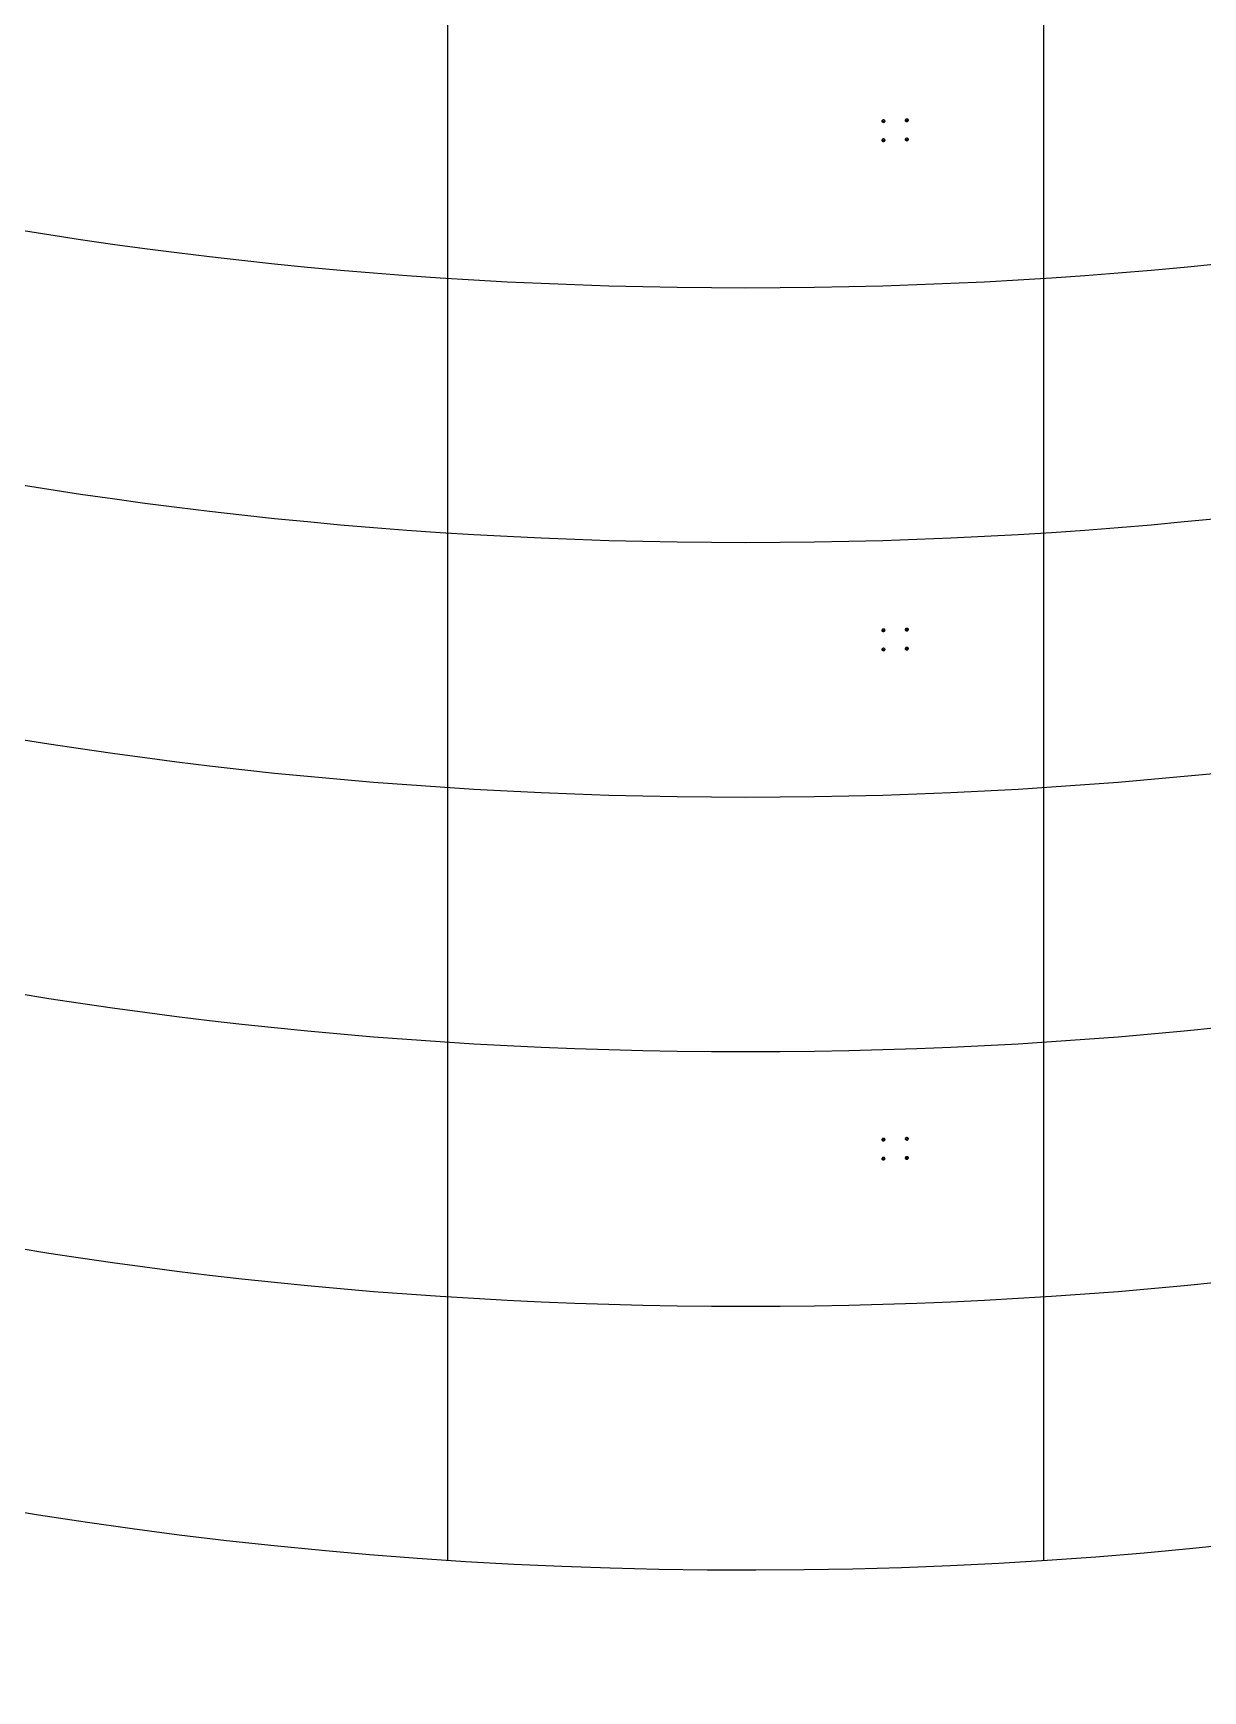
# Model space of a CAD drawing. Header units: millimetres. Extents: x 0 to 126150, y 0 to 89100.
# Drawn here: x 104806 to 110056, y 22934 to 30376 of the extents above; entities that cross this region are included whole.
import ezdxf

# ---------------------------------------------------------------- set-up
doc = ezdxf.new("R2010")
doc.units = ezdxf.units.MM
doc.header["$LTSCALE"] = 150
doc.layers.add('Visible', color=7, linetype='Continuous', lineweight=25)
doc.layers.add('Visible Narrow', color=7, linetype='Continuous', lineweight=18)

msp = doc.modelspace()

# ---------------------------------------------------------------- linework, layer by layer
at = {"layer": 'Visible'}
for p, q in [((106666.93, 23520.33), (106666.93, 41050.02)), ((109342.88, 23520.33), (109342.88, 41050.02))]:
    msp.add_line(p, q, dxfattribs=at)
for centre, start_param in [((108004.91, 36132.59), 3.1415927), ((108004.91, 34989.49), 3.1415927), ((108004.91, 33846.4), 3.1415927), ((108004.91, 32703.3), 3.1415927), ((108004.91, 31560.21), 3.1415927), ((108004.91, 30376.29), 3.9269908)]:
    msp.add_ellipse(centre, major_axis=(11950, 0), ratio=0.5773503, start_param=start_param, end_param=6.2831853, dxfattribs=at)
for points, knots in [([(108629.5, 29981.61), (108629.5, 29980.03), (108628.65, 29978.43), (108627.22, 29977.32), (108625.8, 29976.22), (108623.82, 29975.61), (108621.9, 29975.69), (108619.98, 29975.77), (108618.16, 29976.53), (108616.98, 29977.73), (108615.8, 29978.94), (108615.29, 29980.57), (108615.6, 29982.12), (108615.92, 29983.69), (108617.06, 29985.16), (108618.68, 29986.07), (108620.28, 29986.98), (108622.33, 29987.32), (108624.2, 29987), (108626.07, 29986.67), (108627.72, 29985.68), (108628.64, 29984.33), (108629.2, 29983.51), (108629.5, 29982.56), (108629.5, 29981.61)], [-3.1415927, -3.1415927, -3.1415927, -3.1415927, -2.3112322, -2.3112322, -2.3112322, -1.484034, -1.484034, -1.484034, -0.6595887, -0.6595887, -0.6595887, 0.1625537, 0.1625537, 0.1625537, 0.9916125, 0.9916125, 0.9916125, 1.8151462, 1.8151462, 1.8151462, 2.6417736, 2.6417736, 2.6417736, 3.1415927, 3.1415927, 3.1415927, 3.1415927]), ([(108616.24, 29983.75), (108616.76, 29983.16), (108617.41, 29982.65), (108618.17, 29982.27), (108619.77, 29981.46), (108621.82, 29981.24), (108623.68, 29981.67), (108625.55, 29982.11), (108627.2, 29983.2), (108628.12, 29984.61), (108628.17, 29984.68), (108628.21, 29984.76), (108628.26, 29984.83)], [0.6040241, 0.6040241, 0.6040241, 0.6040241, 0.9919944, 0.9919944, 0.9919944, 1.8155262, 1.8155262, 1.8155262, 2.6422558, 2.6422558, 2.6422558, 2.6833953, 2.6833953, 2.6833953, 2.6833953]), ([(108734.37, 29985.05), (108734.37, 29983.47), (108733.53, 29981.87), (108732.1, 29980.75), (108730.68, 29979.64), (108728.7, 29979.02), (108726.78, 29979.09), (108724.86, 29979.16), (108723.04, 29979.91), (108721.86, 29981.11), (108720.69, 29982.3), (108720.18, 29983.93), (108720.49, 29985.49), (108720.8, 29987.06), (108721.94, 29988.53), (108723.56, 29989.45), (108725.16, 29990.37), (108727.21, 29990.72), (108729.08, 29990.41), (108730.94, 29990.09), (108732.6, 29989.11), (108733.52, 29987.76), (108734.08, 29986.94), (108734.37, 29986), (108734.37, 29985.05)], [-3.1415927, -3.1415927, -3.1415927, -3.1415927, -2.3112322, -2.3112322, -2.3112322, -1.484034, -1.484034, -1.484034, -0.6595887, -0.6595887, -0.6595887, 0.1625537, 0.1625537, 0.1625537, 0.9916125, 0.9916125, 0.9916125, 1.8151462, 1.8151462, 1.8151462, 2.6417736, 2.6417736, 2.6417736, 3.1415927, 3.1415927, 3.1415927, 3.1415927]), ([(108721.09, 29987.06), (108721.59, 29986.5), (108722.23, 29986.01), (108722.96, 29985.65), (108724.56, 29984.84), (108726.61, 29984.63), (108728.47, 29985.08), (108730.34, 29985.53), (108731.99, 29986.63), (108732.91, 29988.04), (108732.97, 29988.13), (108733.03, 29988.22), (108733.08, 29988.32)], [0.6172199, 0.6172199, 0.6172199, 0.6172199, 0.9919944, 0.9919944, 0.9919944, 1.8155262, 1.8155262, 1.8155262, 2.6422558, 2.6422558, 2.6422558, 2.6948521, 2.6948521, 2.6948521, 2.6948521]), ([(108629.5, 29895.88), (108629.5, 29894.3), (108628.65, 29892.7), (108627.22, 29891.59), (108625.8, 29890.49), (108623.82, 29889.88), (108621.9, 29889.96), (108619.98, 29890.04), (108618.16, 29890.8), (108616.98, 29892), (108615.8, 29893.21), (108615.29, 29894.83), (108615.6, 29896.39), (108615.92, 29897.96), (108617.06, 29899.43), (108618.68, 29900.34), (108620.28, 29901.25), (108622.33, 29901.59), (108624.2, 29901.27), (108626.07, 29900.94), (108627.72, 29899.95), (108628.64, 29898.59), (108629.2, 29897.77), (108629.5, 29896.83), (108629.5, 29895.88)], [-3.1415927, -3.1415927, -3.1415927, -3.1415927, -2.3112322, -2.3112322, -2.3112322, -1.484034, -1.484034, -1.484034, -0.6595887, -0.6595887, -0.6595887, 0.1625537, 0.1625537, 0.1625537, 0.9916125, 0.9916125, 0.9916125, 1.8151462, 1.8151462, 1.8151462, 2.6417736, 2.6417736, 2.6417736, 3.1415927, 3.1415927, 3.1415927, 3.1415927]), ([(108616.24, 29898.02), (108616.76, 29897.43), (108617.41, 29896.92), (108618.17, 29896.54), (108619.77, 29895.73), (108621.82, 29895.5), (108623.68, 29895.94), (108625.55, 29896.38), (108627.2, 29897.47), (108628.12, 29898.88), (108628.17, 29898.95), (108628.21, 29899.02), (108628.26, 29899.1)], [0.6040241, 0.6040241, 0.6040241, 0.6040241, 0.9919944, 0.9919944, 0.9919944, 1.8155262, 1.8155262, 1.8155262, 2.6422558, 2.6422558, 2.6422558, 2.6833953, 2.6833953, 2.6833953, 2.6833953]), ([(108734.37, 29899.32), (108734.37, 29897.73), (108733.53, 29896.13), (108732.1, 29895.02), (108730.68, 29893.9), (108728.7, 29893.29), (108726.78, 29893.35), (108724.86, 29893.42), (108723.04, 29894.17), (108721.86, 29895.38), (108720.69, 29896.57), (108720.18, 29898.2), (108720.49, 29899.75), (108720.8, 29901.32), (108721.94, 29902.8), (108723.56, 29903.72), (108725.16, 29904.63), (108727.21, 29904.99), (108729.08, 29904.67), (108730.94, 29904.36), (108732.6, 29903.37), (108733.52, 29902.02), (108734.08, 29901.21), (108734.37, 29900.27), (108734.37, 29899.32)], [-3.1415927, -3.1415927, -3.1415927, -3.1415927, -2.3112322, -2.3112322, -2.3112322, -1.484034, -1.484034, -1.484034, -0.6595887, -0.6595887, -0.6595887, 0.1625537, 0.1625537, 0.1625537, 0.9916125, 0.9916125, 0.9916125, 1.8151462, 1.8151462, 1.8151462, 2.6417736, 2.6417736, 2.6417736, 3.1415927, 3.1415927, 3.1415927, 3.1415927]), ([(108721.09, 29901.33), (108721.59, 29900.77), (108722.23, 29900.28), (108722.96, 29899.92), (108724.56, 29899.11), (108726.61, 29898.9), (108728.47, 29899.35), (108730.34, 29899.79), (108731.99, 29900.9), (108732.91, 29902.31), (108732.97, 29902.4), (108733.03, 29902.49), (108733.08, 29902.58)], [0.6172199, 0.6172199, 0.6172199, 0.6172199, 0.9919944, 0.9919944, 0.9919944, 1.8155262, 1.8155262, 1.8155262, 2.6422558, 2.6422558, 2.6422558, 2.6948521, 2.6948521, 2.6948521, 2.6948521]), ([(108629.5, 27695.42), (108629.5, 27693.84), (108628.65, 27692.24), (108627.22, 27691.13), (108625.8, 27690.03), (108623.82, 27689.42), (108621.9, 27689.5), (108619.98, 27689.58), (108618.16, 27690.34), (108616.98, 27691.54), (108615.8, 27692.75), (108615.29, 27694.38), (108615.6, 27695.93), (108615.92, 27697.5), (108617.06, 27698.97), (108618.68, 27699.88), (108620.28, 27700.79), (108622.33, 27701.13), (108624.2, 27700.81), (108626.07, 27700.48), (108627.72, 27699.49), (108628.64, 27698.13), (108629.2, 27697.32), (108629.5, 27696.37), (108629.5, 27695.42)], [-3.1415927, -3.1415927, -3.1415927, -3.1415927, -2.3112322, -2.3112322, -2.3112322, -1.484034, -1.484034, -1.484034, -0.6595887, -0.6595887, -0.6595887, 0.1625537, 0.1625537, 0.1625537, 0.9916125, 0.9916125, 0.9916125, 1.8151462, 1.8151462, 1.8151462, 2.6417736, 2.6417736, 2.6417736, 3.1415927, 3.1415927, 3.1415927, 3.1415927]), ([(108616.24, 27697.56), (108616.76, 27696.97), (108617.41, 27696.46), (108618.17, 27696.08), (108619.77, 27695.27), (108621.82, 27695.05), (108623.68, 27695.48), (108625.55, 27695.92), (108627.2, 27697.01), (108628.12, 27698.42), (108628.17, 27698.49), (108628.21, 27698.57), (108628.26, 27698.64)], [0.6040241, 0.6040241, 0.6040241, 0.6040241, 0.9919944, 0.9919944, 0.9919944, 1.8155262, 1.8155262, 1.8155262, 2.6422558, 2.6422558, 2.6422558, 2.6833953, 2.6833953, 2.6833953, 2.6833953]), ([(108734.37, 27698.86), (108734.37, 27697.28), (108733.53, 27695.68), (108732.1, 27694.56), (108730.68, 27693.44), (108728.7, 27692.83), (108726.78, 27692.9), (108724.86, 27692.97), (108723.04, 27693.72), (108721.86, 27694.92), (108720.69, 27696.11), (108720.18, 27697.74), (108720.49, 27699.3), (108720.8, 27700.87), (108721.94, 27702.34), (108723.56, 27703.26), (108725.16, 27704.18), (108727.21, 27704.53), (108729.08, 27704.22), (108730.94, 27703.9), (108732.6, 27702.92), (108733.52, 27701.57), (108734.08, 27700.75), (108734.37, 27699.81), (108734.37, 27698.86)], [-3.1415927, -3.1415927, -3.1415927, -3.1415927, -2.3112322, -2.3112322, -2.3112322, -1.484034, -1.484034, -1.484034, -0.6595887, -0.6595887, -0.6595887, 0.1625537, 0.1625537, 0.1625537, 0.9916125, 0.9916125, 0.9916125, 1.8151462, 1.8151462, 1.8151462, 2.6417736, 2.6417736, 2.6417736, 3.1415927, 3.1415927, 3.1415927, 3.1415927]), ([(108721.09, 27700.87), (108721.59, 27700.31), (108722.23, 27699.82), (108722.96, 27699.46), (108724.56, 27698.65), (108726.61, 27698.44), (108728.47, 27698.89), (108730.34, 27699.34), (108731.99, 27700.44), (108732.91, 27701.85), (108732.97, 27701.94), (108733.03, 27702.03), (108733.08, 27702.13)], [0.6172199, 0.6172199, 0.6172199, 0.6172199, 0.9919944, 0.9919944, 0.9919944, 1.8155262, 1.8155262, 1.8155262, 2.6422558, 2.6422558, 2.6422558, 2.6948521, 2.6948521, 2.6948521, 2.6948521]), ([(108629.5, 27609.69), (108629.5, 27608.11), (108628.65, 27606.51), (108627.22, 27605.4), (108625.8, 27604.3), (108623.82, 27603.69), (108621.9, 27603.77), (108619.98, 27603.85), (108618.16, 27604.61), (108616.98, 27605.81), (108615.8, 27607.02), (108615.29, 27608.64), (108615.6, 27610.2), (108615.92, 27611.77), (108617.06, 27613.24), (108618.68, 27614.15), (108620.28, 27615.05), (108622.33, 27615.4), (108624.2, 27615.08), (108626.07, 27614.75), (108627.72, 27613.76), (108628.64, 27612.4), (108629.2, 27611.58), (108629.5, 27610.64), (108629.5, 27609.69)], [-3.1415927, -3.1415927, -3.1415927, -3.1415927, -2.3112322, -2.3112322, -2.3112322, -1.484034, -1.484034, -1.484034, -0.6595887, -0.6595887, -0.6595887, 0.1625537, 0.1625537, 0.1625537, 0.9916125, 0.9916125, 0.9916125, 1.8151462, 1.8151462, 1.8151462, 2.6417736, 2.6417736, 2.6417736, 3.1415927, 3.1415927, 3.1415927, 3.1415927]), ([(108616.24, 27611.83), (108616.76, 27611.24), (108617.41, 27610.73), (108618.17, 27610.35), (108619.77, 27609.54), (108621.82, 27609.31), (108623.68, 27609.75), (108625.55, 27610.19), (108627.2, 27611.28), (108628.12, 27612.69), (108628.17, 27612.76), (108628.21, 27612.83), (108628.26, 27612.9)], [0.6040241, 0.6040241, 0.6040241, 0.6040241, 0.9919944, 0.9919944, 0.9919944, 1.8155262, 1.8155262, 1.8155262, 2.6422558, 2.6422558, 2.6422558, 2.6833953, 2.6833953, 2.6833953, 2.6833953]), ([(108734.37, 27613.13), (108734.37, 27611.54), (108733.53, 27609.94), (108732.1, 27608.83), (108730.68, 27607.71), (108728.7, 27607.09), (108726.78, 27607.16), (108724.86, 27607.23), (108723.04, 27607.98), (108721.86, 27609.18), (108720.69, 27610.38), (108720.18, 27612.01), (108720.49, 27613.56), (108720.8, 27615.13), (108721.94, 27616.61), (108723.56, 27617.53), (108725.16, 27618.44), (108727.21, 27618.8), (108729.08, 27618.48), (108730.94, 27618.17), (108732.6, 27617.18), (108733.52, 27615.83), (108734.08, 27615.02), (108734.37, 27614.08), (108734.37, 27613.13)], [-3.1415927, -3.1415927, -3.1415927, -3.1415927, -2.3112322, -2.3112322, -2.3112322, -1.484034, -1.484034, -1.484034, -0.6595887, -0.6595887, -0.6595887, 0.1625537, 0.1625537, 0.1625537, 0.9916125, 0.9916125, 0.9916125, 1.8151462, 1.8151462, 1.8151462, 2.6417736, 2.6417736, 2.6417736, 3.1415927, 3.1415927, 3.1415927, 3.1415927]), ([(108721.09, 27615.14), (108721.59, 27614.57), (108722.23, 27614.09), (108722.96, 27613.72), (108724.56, 27612.92), (108726.61, 27612.71), (108728.47, 27613.16), (108730.34, 27613.6), (108731.99, 27614.71), (108732.91, 27616.12), (108732.97, 27616.21), (108733.03, 27616.3), (108733.08, 27616.39)], [0.6172199, 0.6172199, 0.6172199, 0.6172199, 0.9919944, 0.9919944, 0.9919944, 1.8155262, 1.8155262, 1.8155262, 2.6422558, 2.6422558, 2.6422558, 2.6948521, 2.6948521, 2.6948521, 2.6948521]), ([(108629.5, 25409.23), (108629.5, 25407.65), (108628.65, 25406.05), (108627.22, 25404.94), (108625.8, 25403.84), (108623.82, 25403.23), (108621.9, 25403.31), (108619.98, 25403.39), (108618.16, 25404.15), (108616.98, 25405.35), (108615.8, 25406.56), (108615.29, 25408.19), (108615.6, 25409.74), (108615.92, 25411.31), (108617.06, 25412.78), (108618.68, 25413.69), (108620.28, 25414.6), (108622.33, 25414.94), (108624.2, 25414.62), (108626.07, 25414.29), (108627.72, 25413.3), (108628.64, 25411.94), (108629.2, 25411.13), (108629.5, 25410.18), (108629.5, 25409.23)], [-3.1415927, -3.1415927, -3.1415927, -3.1415927, -2.3112322, -2.3112322, -2.3112322, -1.484034, -1.484034, -1.484034, -0.6595887, -0.6595887, -0.6595887, 0.1625537, 0.1625537, 0.1625537, 0.9916125, 0.9916125, 0.9916125, 1.8151462, 1.8151462, 1.8151462, 2.6417736, 2.6417736, 2.6417736, 3.1415927, 3.1415927, 3.1415927, 3.1415927]), ([(108616.24, 25411.37), (108616.76, 25410.78), (108617.41, 25410.27), (108618.17, 25409.89), (108619.77, 25409.08), (108621.82, 25408.86), (108623.68, 25409.29), (108625.55, 25409.73), (108627.2, 25410.82), (108628.12, 25412.23), (108628.17, 25412.3), (108628.21, 25412.37), (108628.26, 25412.45)], [0.6040241, 0.6040241, 0.6040241, 0.6040241, 0.9919944, 0.9919944, 0.9919944, 1.8155262, 1.8155262, 1.8155262, 2.6422558, 2.6422558, 2.6422558, 2.6833953, 2.6833953, 2.6833953, 2.6833953]), ([(108734.37, 25412.67), (108734.37, 25411.08), (108733.53, 25409.49), (108732.1, 25408.37), (108730.68, 25407.25), (108728.7, 25406.64), (108726.78, 25406.71), (108724.86, 25406.78), (108723.04, 25407.53), (108721.86, 25408.73), (108720.69, 25409.92), (108720.18, 25411.55), (108720.49, 25413.11), (108720.8, 25414.68), (108721.94, 25416.15), (108723.56, 25417.07), (108725.16, 25417.99), (108727.21, 25418.34), (108729.08, 25418.03), (108730.94, 25417.71), (108732.6, 25416.73), (108733.52, 25415.38), (108734.08, 25414.56), (108734.37, 25413.62), (108734.37, 25412.67)], [-3.1415927, -3.1415927, -3.1415927, -3.1415927, -2.3112322, -2.3112322, -2.3112322, -1.484034, -1.484034, -1.484034, -0.6595887, -0.6595887, -0.6595887, 0.1625537, 0.1625537, 0.1625537, 0.9916125, 0.9916125, 0.9916125, 1.8151462, 1.8151462, 1.8151462, 2.6417736, 2.6417736, 2.6417736, 3.1415927, 3.1415927, 3.1415927, 3.1415927]), ([(108721.09, 25414.68), (108721.59, 25414.12), (108722.23, 25413.63), (108722.96, 25413.27), (108724.56, 25412.46), (108726.61, 25412.25), (108728.47, 25412.7), (108730.34, 25413.15), (108731.99, 25414.25), (108732.91, 25415.66), (108732.97, 25415.75), (108733.03, 25415.84), (108733.08, 25415.94)], [0.6172199, 0.6172199, 0.6172199, 0.6172199, 0.9919944, 0.9919944, 0.9919944, 1.8155262, 1.8155262, 1.8155262, 2.6422558, 2.6422558, 2.6422558, 2.6948521, 2.6948521, 2.6948521, 2.6948521]), ([(108629.5, 25323.5), (108629.5, 25321.92), (108628.65, 25320.32), (108627.22, 25319.21), (108625.8, 25318.1), (108623.82, 25317.5), (108621.9, 25317.58), (108619.98, 25317.66), (108618.16, 25318.42), (108616.98, 25319.62), (108615.8, 25320.82), (108615.29, 25322.45), (108615.6, 25324.01), (108615.92, 25325.58), (108617.06, 25327.05), (108618.68, 25327.96), (108620.28, 25328.86), (108622.33, 25329.21), (108624.2, 25328.88), (108626.07, 25328.56), (108627.72, 25327.57), (108628.64, 25326.21), (108629.2, 25325.39), (108629.5, 25324.45), (108629.5, 25323.5)], [-3.1415927, -3.1415927, -3.1415927, -3.1415927, -2.3112322, -2.3112322, -2.3112322, -1.484034, -1.484034, -1.484034, -0.6595887, -0.6595887, -0.6595887, 0.1625537, 0.1625537, 0.1625537, 0.9916125, 0.9916125, 0.9916125, 1.8151462, 1.8151462, 1.8151462, 2.6417736, 2.6417736, 2.6417736, 3.1415927, 3.1415927, 3.1415927, 3.1415927]), ([(108616.24, 25325.64), (108616.76, 25325.05), (108617.41, 25324.54), (108618.17, 25324.16), (108619.77, 25323.35), (108621.82, 25323.12), (108623.68, 25323.56), (108625.55, 25324), (108627.2, 25325.09), (108628.12, 25326.5), (108628.17, 25326.57), (108628.21, 25326.64), (108628.26, 25326.71)], [0.6040241, 0.6040241, 0.6040241, 0.6040241, 0.9919944, 0.9919944, 0.9919944, 1.8155262, 1.8155262, 1.8155262, 2.6422558, 2.6422558, 2.6422558, 2.6833953, 2.6833953, 2.6833953, 2.6833953]), ([(108734.37, 25326.93), (108734.37, 25325.35), (108733.53, 25323.75), (108732.1, 25322.64), (108730.68, 25321.52), (108728.7, 25320.9), (108726.78, 25320.97), (108724.86, 25321.04), (108723.04, 25321.79), (108721.86, 25322.99), (108720.69, 25324.19), (108720.18, 25325.82), (108720.49, 25327.37), (108720.8, 25328.94), (108721.94, 25330.42), (108723.56, 25331.34), (108725.16, 25332.25), (108727.21, 25332.61), (108729.08, 25332.29), (108730.94, 25331.98), (108732.6, 25330.99), (108733.52, 25329.64), (108734.08, 25328.83), (108734.37, 25327.89), (108734.37, 25326.93)], [-3.1415927, -3.1415927, -3.1415927, -3.1415927, -2.3112322, -2.3112322, -2.3112322, -1.484034, -1.484034, -1.484034, -0.6595887, -0.6595887, -0.6595887, 0.1625537, 0.1625537, 0.1625537, 0.9916125, 0.9916125, 0.9916125, 1.8151462, 1.8151462, 1.8151462, 2.6417736, 2.6417736, 2.6417736, 3.1415927, 3.1415927, 3.1415927, 3.1415927]), ([(108721.09, 25328.95), (108721.59, 25328.38), (108722.23, 25327.9), (108722.96, 25327.53), (108724.56, 25326.73), (108726.61, 25326.52), (108728.47, 25326.97), (108730.34, 25327.41), (108731.99, 25328.52), (108732.91, 25329.93), (108732.97, 25330.02), (108733.03, 25330.11), (108733.08, 25330.2)], [0.6172199, 0.6172199, 0.6172199, 0.6172199, 0.9919944, 0.9919944, 0.9919944, 1.8155262, 1.8155262, 1.8155262, 2.6422558, 2.6422558, 2.6422558, 2.6948521, 2.6948521, 2.6948521, 2.6948521])]:
    msp.add_open_spline(points, degree=3, knots=knots, dxfattribs=at)
at = {"layer": 'Visible Narrow'}
for p, q in [((108629.5, 29981.61), (108629.42, 29982.45)), ((108734.37, 29985.05), (108734.27, 29986.02)), ((108629.5, 29895.88), (108629.42, 29896.72)), ((108734.37, 29899.32), (108734.27, 29900.29)), ((108629.5, 27695.42), (108629.42, 27696.26)), ((108734.37, 27698.86), (108734.27, 27699.83)), ((108629.5, 27609.69), (108629.42, 27610.53)), ((108734.37, 27613.13), (108734.27, 27614.1)), ((108629.5, 25409.23), (108629.42, 25410.07)), ((108734.37, 25412.67), (108734.27, 25413.64)), ((108629.5, 25323.5), (108629.42, 25324.34)), ((108734.37, 25326.93), (108734.27, 25327.91))]:
    msp.add_line(p, q, dxfattribs=at)

doc.saveas('drawing.dxf')
